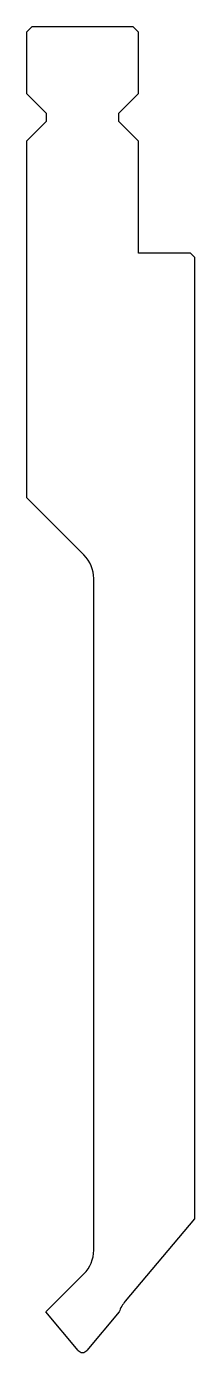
# Model space of a CAD drawing. Header units: metres. Extents: x 237 to 267, y 105 to 342.
import ezdxf

# ---------------------------------------------------------------- set-up
doc = ezdxf.new("R2010")
doc.units = ezdxf.units.M

msp = doc.modelspace()

# ---------------------------------------------------------------- linework, layer by layer
for p, q in [((237.778082, 341.766114), (236.778082, 340.766114)), ((237.778082, 341.766114), (255.778082, 341.766114)), ((256.778082, 340.766114), (255.778082, 341.766114)), ((236.778082, 340.766114), (236.778082, 329.766114)), ((256.778082, 329.766114), (256.778082, 340.766114)), ((236.778082, 329.766114), (240.278082, 326.266114)), ((253.278082, 326.266114), (256.778082, 329.766114)), ((240.278082, 324.766114), (236.778082, 321.266114)), ((240.278082, 326.266114), (240.278082, 324.766114)), ((253.278082, 324.766114), (253.278082, 326.266114)), ((256.778082, 321.266114), (253.278082, 324.766114)), ((236.778082, 321.266114), (236.778082, 257.566114)), ((256.778082, 301.266114), (256.778082, 321.266114)), ((266.078082, 301.266114), (256.778082, 301.266114)), ((266.778082, 300.566114), (266.078082, 301.266114)), ((266.778082, 300.566114), (266.778082, 128.667752)), ((247.020723, 247.323474), (236.778082, 257.566114)), ((248.778082, 123.051176), (248.778082, 243.080833)), ((266.778082, 128.667752), (254.406051, 113.923339)), ((240.228302, 112.016114), (247.020723, 118.808535)), ((246.012037, 105.123327), (240.228302, 112.016114)), ((253.327862, 112.016114), (247.544126, 105.123327))]:
    msp.add_line(p, q)
for centre, radius, start, end in [((242.778082, 243.080833), 6, 0, 45), ((242.778082, 123.051176), 6, 315, 0), ((259.002318, 110.066614), 6, 140, 161.03947), ((246.778082, 105.766114), 1, 220, 320)]:
    msp.add_arc(centre, radius, start, end)

doc.saveas('drawing.dxf')
